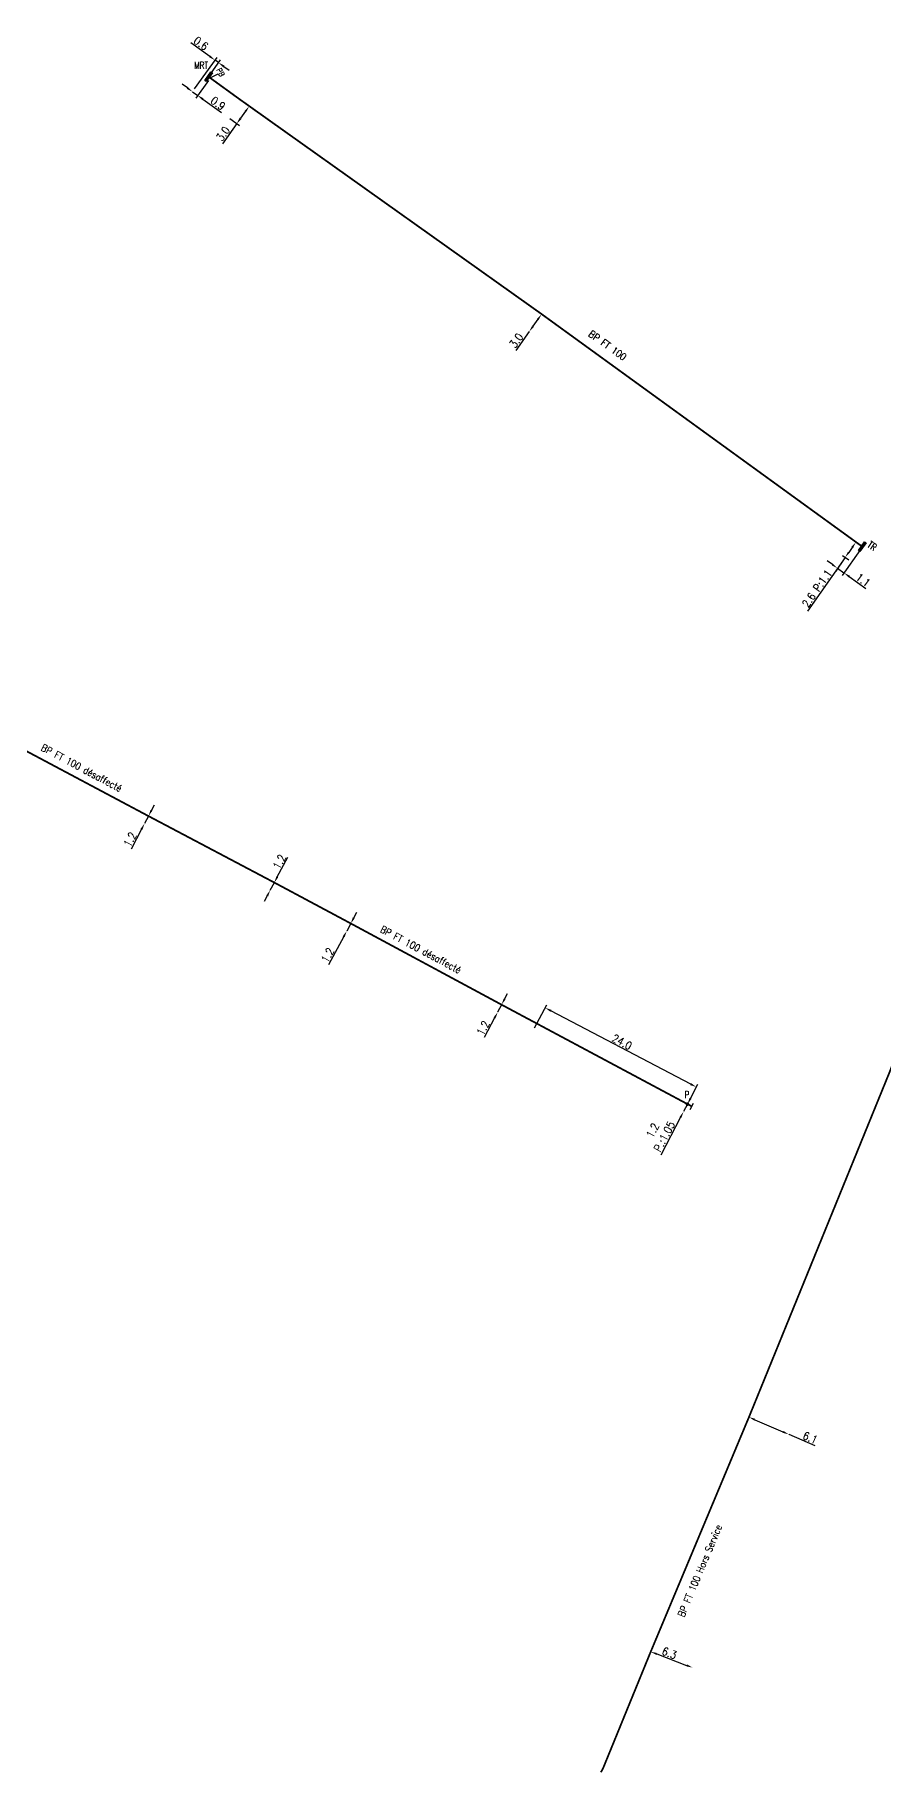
# Model space of a CAD drawing. Header units: millimetres. Extents: x 185000 to 186000, y 127000 to 128000.
# Drawn here: x 185467.7 to 185587, y 126999.9 to 127244.3 of the extents above; entities that cross this region are included whole.
import ezdxf
from ezdxf.enums import TextEntityAlignment as Align

# ---------------------------------------------------------------- set-up
doc = ezdxf.new("R2010")
doc.units = ezdxf.units.MM
doc.header["$PDMODE"] = 34
doc.linetypes.add('L_25_FT', pattern=[2000, 1000, 1000])
doc.layers.get('0').update_dxf_attribs({"linetype": 'CONTINUOUS'})
doc.layers.get('DEFPOINTS').update_dxf_attribs({"linetype": 'CONTINUOUS'})
doc.layers.add('L_908', color=5, linetype='CONTINUOUS')
doc.styles.add('G_ROMANS', font='ROMANS.SHX', dxfattribs={"width": 0.75})
doc.styles.get("Standard").update_dxf_attribs({"font": 'romans.shx', "width": 0.85})
doc.linetypes.add('BP_HS', pattern='A,2,-1,["G",Standard,S=0.85,R=0,X=-0.27,Y=-0.4],-1', length=4)
doc.dimstyles.get("Standard").update_dxf_attribs({"dimtxt": 1.5, "dimasz": 1.2, "dimexe": 0.625, "dimexo": 0.625, "dimgap": 0.25, "dimtad": 1, "dimdec": 1, "dimzin": 0, "dimdsep": 46, "dimtxsty": 'Standard', "dimcen": -0.5, "dimadec": 0, "dimazin": 0, "dimtfac": 1, "dimtdec": 1, "dimtmove": 0, "dimatfit": 3, "dimfxl": 0, "dimtolj": 1, "dimtzin": 0, "dimarcsym": 0})

# ---------------------------------------------------------------- blocks, each defined once
blk = doc.blocks.new('*D258')
at = {"layer": 'DEFPOINTS', "color": 0, "linetype": 'Continuous', "ltscale": 0.5, "transparency": 16777216}
for p in [(185554.33, 127016.96), (185560.22, 127014.72), (185560.22, 127014.72)]:
    blk.add_point(p, dxfattribs=at)
at = {"layer": 'L_908', "color": 0, "linetype": 'Continuous', "lineweight": -2, "ltscale": 0.5, "transparency": 16777216}
blk.add_line((185555.17, 127016.64), (185559.38, 127015.04), dxfattribs=at)
at = {"layer": 'L_908', "color": 0, "linetype": 'Continuous', "ltscale": 0.5, "transparency": 16777216}
for points in [[(185555.22, 127016.78), (185555.12, 127016.5), (185554.33, 127016.96)], [(185559.43, 127015.18), (185559.32, 127014.9), (185560.22, 127014.72)]]:
    blk.add_solid(points, dxfattribs=at)
at = {"layer": 'L_908', "color": 0, "linetype": 'Continuous', "ltscale": 0.5, "transparency": 16777216, "insert": (185556.95, 127016.77), "char_height": 1.125, "attachment_point": 5, "rotation": 339.1638}
blk.add_mtext('\\A1;6.3', dxfattribs=at)
blk = doc.blocks.new('*D259')
at = {"layer": 'DEFPOINTS', "color": 0, "linetype": 'Continuous', "ltscale": 0.5, "transparency": 16777216}
for p in [(185568.14, 127049.94), (185573.74, 127047.52), (185573.74, 127047.52)]:
    blk.add_point(p, dxfattribs=at)
at = {"layer": 'L_908', "color": 0, "linetype": 'Continuous', "lineweight": -2, "ltscale": 0.5, "transparency": 16777216}
for p, q in [((185568.96, 127049.58), (185572.91, 127047.88)), ((185573.74, 127047.52), (185577.4, 127045.94))]:
    blk.add_line(p, q, dxfattribs=at)
at = {"layer": 'L_908', "color": 0, "linetype": 'Continuous', "ltscale": 0.5, "transparency": 16777216}
for points in [[(185569.02, 127049.72), (185568.91, 127049.44), (185568.14, 127049.94)], [(185572.97, 127048.01), (185572.85, 127047.74), (185573.74, 127047.52)]]:
    blk.add_solid(points, dxfattribs=at)
at = {"layer": 'L_908', "color": 0, "linetype": 'Continuous', "ltscale": 0.5, "transparency": 16777216, "insert": (185576.75, 127047.04), "char_height": 1.125, "attachment_point": 5, "rotation": 336.6759}
blk.add_mtext('\\A1;6.1', dxfattribs=at)
blk = doc.blocks.new('*D371')
at = {"layer": 'DEFPOINTS', "color": 0, "linetype": 'Continuous', "transparency": 16777216}
for p in [(185500.84, 127124.03), (185500.84, 127124.03), (185501.41, 127125.09)]:
    blk.add_point(p, dxfattribs=at)
at = {"layer": 'L_908', "color": 0, "linetype": 'Continuous', "lineweight": -2, "transparency": 16777216}
for p, q in [((185501.83, 127125.89), (185503.31, 127128.66)), ((185500.42, 127123.24), (185499.99, 127122.45)), ((185500.84, 127124.03), (185501.41, 127125.09))]:
    blk.add_line(p, q, dxfattribs=at)
at = {"layer": 'L_908', "color": 0, "linetype": 'Continuous', "transparency": 16777216}
for points in [[(185501.7, 127125.96), (185501.96, 127125.82), (185501.41, 127125.09)], [(185500.29, 127123.31), (185500.55, 127123.17), (185500.84, 127124.03)]]:
    blk.add_solid(points, dxfattribs=at)
at = {"layer": 'L_908', "color": 0, "linetype": 'Continuous', "transparency": 16777216, "insert": (185502.12, 127128.02), "char_height": 1.125, "attachment_point": 5, "rotation": 61.8845}
blk.add_mtext('\\A1;1.2', dxfattribs=at)
blk = doc.blocks.new('L_340_07')
at = {"color": 0, "linetype": 'Continuous', "const_width": 0.25, "flags": 128}
blk.add_lwpolyline([(0, 0), (0.35, 0)], dxfattribs=at)
at = {"color": 0, "linetype": 'Continuous', "flags": 128}
blk.add_lwpolyline([(0.35, -0.5), (0.35, 0.5)], dxfattribs=at)
at = {"color": 0, "linetype": 'Continuous', "width": 0.75, "flags": 3}
for tag, p in [('DEF_LEG', (0.72, -3.47)), ('DEF_COUP', (0.72, -5.97)), ('DEF_TYPE', (0.72, -8.47))]:
    blk.add_attdef(tag, text='', height=1.2, dxfattribs=at).set_placement(p, align=Align.MIDDLE)
blk = doc.blocks.new('L_300_12')
at = {"color": 0, "linetype": 'Continuous', "const_width": 0.248, "flags": 128}
blk.add_lwpolyline([(-0.13, 0, 1), (0.13, 0, 1)], format="xyb", close=True, dxfattribs=at)
at = {"linetype": 'Continuous', "style": 'G_ROMANS', "width": 0.75}
blk.add_attdef('P', text='', height=1, dxfattribs=at).set_placement((0, 1.33), align=Align.MIDDLE_CENTER)
at = {"color": 0, "linetype": 'Continuous', "width": 0.75, "flags": 3}
for tag, p in [('DEF_LEG', (0, -5)), ('DEF_COUP', (0, -7.5)), ('DEF_TYPE', (0, -10))]:
    blk.add_attdef(tag, text='', height=1.2, dxfattribs=at).set_placement(p, align=Align.MIDDLE)
blk = doc.blocks.new('*D372')
at = {"layer": 'DEFPOINTS', "color": 0, "linetype": 'Continuous', "transparency": 16777216}
for p in [(185511.59, 127118.28), (185511.59, 127118.28), (185512.16, 127119.34)]:
    blk.add_point(p, dxfattribs=at)
at = {"layer": 'L_908', "color": 0, "linetype": 'Continuous', "lineweight": -2, "transparency": 16777216}
for p, q in [((185512.59, 127120.13), (185513.01, 127120.93)), ((185512.16, 127119.34), (185511.59, 127118.28)), ((185511.17, 127117.49), (185509.04, 127113.54))]:
    blk.add_line(p, q, dxfattribs=at)
at = {"layer": 'L_908', "color": 0, "linetype": 'Continuous', "transparency": 16777216}
for points in [[(185511.03, 127117.56), (185511.3, 127117.42), (185511.59, 127118.28)], [(185512.45, 127120.2), (185512.72, 127120.06), (185512.16, 127119.34)]]:
    blk.add_solid(points, dxfattribs=at)
at = {"layer": 'L_908', "color": 0, "linetype": 'Continuous', "transparency": 16777216, "insert": (185508.91, 127114.88), "char_height": 1.125, "attachment_point": 5, "rotation": 61.7424}
blk.add_mtext('\\A1;1.2', dxfattribs=at)
blk = doc.blocks.new('*D373')
at = {"layer": 'DEFPOINTS', "color": 0, "linetype": 'Continuous', "transparency": 16777216}
for p in [(185532.8, 127106.86), (185532.8, 127106.86), (185533.36, 127107.92)]:
    blk.add_point(p, dxfattribs=at)
at = {"layer": 'L_908', "color": 0, "linetype": 'Continuous', "lineweight": -2, "transparency": 16777216}
for p, q in [((185533.78, 127108.72), (185534.2, 127109.51)), ((185532.37, 127106.07), (185530.9, 127103.3)), ((185533.36, 127107.92), (185532.8, 127106.86))]:
    blk.add_line(p, q, dxfattribs=at)
at = {"layer": 'L_908', "color": 0, "linetype": 'Continuous', "transparency": 16777216}
for points in [[(185533.65, 127108.79), (185533.91, 127108.65), (185533.36, 127107.92)], [(185532.24, 127106.14), (185532.51, 127106), (185532.8, 127106.86)]]:
    blk.add_solid(points, dxfattribs=at)
at = {"layer": 'L_908', "color": 0, "linetype": 'Continuous', "transparency": 16777216, "insert": (185530.76, 127104.64), "char_height": 1.125, "attachment_point": 5, "rotation": 61.9879}
blk.add_mtext('\\A1;1.2', dxfattribs=at)
blk = doc.blocks.new('*D374')
at = {"layer": 'DEFPOINTS', "color": 0, "linetype": 'Continuous', "transparency": 16777216}
for p in [(185539.49, 127107.48), (185537.79, 127104.24), (185559.49, 127093.95)]:
    blk.add_point(p, dxfattribs=at)
at = {"layer": 'L_908', "color": 0, "linetype": 'Continuous', "lineweight": -2, "transparency": 16777216}
for p, q in [((185538.01, 127104.66), (185539.71, 127107.9)), ((185559.95, 127096.76), (185540.29, 127107.06)), ((185559.71, 127094.37), (185560.96, 127096.75))]:
    blk.add_line(p, q, dxfattribs=at)
at = {"layer": 'L_908', "color": 0, "linetype": 'Continuous', "transparency": 16777216}
for points in [[(185540.36, 127107.2), (185540.22, 127106.93), (185539.49, 127107.48)], [(185560.02, 127096.89), (185559.88, 127096.62), (185560.74, 127096.34)]]:
    blk.add_solid(points, dxfattribs=at)
at = {"layer": 'L_908', "color": 0, "linetype": 'Continuous', "transparency": 16777216, "insert": (185550.29, 127102.67), "char_height": 1.125, "attachment_point": 5, "rotation": 332.3307}
blk.add_mtext('\\A1;24.0', dxfattribs=at)
blk = doc.blocks.new('*D375')
at = {"layer": 'DEFPOINTS', "color": 0, "linetype": 'Continuous', "transparency": 16777216}
for p in [(185559.49, 127093.95), (185558.94, 127092.89), (185558.94, 127092.89)]:
    blk.add_point(p, dxfattribs=at)
at = {"layer": 'L_908', "color": 0, "linetype": 'Continuous', "lineweight": -2, "transparency": 16777216}
for p, q in [((185559.49, 127093.95), (185558.94, 127092.89)), ((185559.91, 127094.75), (185560.33, 127095.55)), ((185558.52, 127092.09), (185555.73, 127086.77))]:
    blk.add_line(p, q, dxfattribs=at)
at = {"layer": 'L_908', "color": 0, "linetype": 'Continuous', "transparency": 16777216}
for points in [[(185559.78, 127094.82), (185560.05, 127094.68), (185559.49, 127093.95)], [(185558.39, 127092.16), (185558.65, 127092.02), (185558.94, 127092.89)]]:
    blk.add_solid(points, dxfattribs=at)
at = {"layer": 'L_908', "color": 0, "linetype": 'Continuous', "transparency": 16777216, "insert": (185555.42, 127089.82), "char_height": 1.125, "attachment_point": 5, "rotation": 62.3307}
blk.add_mtext('\\A1;1.2\\PP.:1.05', dxfattribs=at)
blk = doc.blocks.new('*D382')
at = {"layer": 'DEFPOINTS', "color": 0, "linetype": 'Continuous', "transparency": 16777216}
for p in [(185483.15, 127133.38), (185483.15, 127133.38), (185483.71, 127134.44)]:
    blk.add_point(p, dxfattribs=at)
at = {"layer": 'L_908', "color": 0, "linetype": 'Continuous', "lineweight": -2, "transparency": 16777216}
for p, q in [((185484.13, 127135.24), (185484.55, 127136.03)), ((185483.71, 127134.44), (185483.15, 127133.38)), ((185482.73, 127132.58), (185481.27, 127129.8))]:
    blk.add_line(p, q, dxfattribs=at)
at = {"layer": 'L_908', "color": 0, "linetype": 'Continuous', "transparency": 16777216}
for points in [[(185484, 127135.31), (185484.26, 127135.17), (185483.71, 127134.44)], [(185482.6, 127132.65), (185482.86, 127132.51), (185483.15, 127133.38)]]:
    blk.add_solid(points, dxfattribs=at)
at = {"layer": 'L_908', "color": 0, "linetype": 'Continuous', "transparency": 16777216, "insert": (185481.13, 127131.14), "char_height": 1.125, "attachment_point": 5, "rotation": 62.2662}
blk.add_mtext('\\A1;1.2', dxfattribs=at)
blk = doc.blocks.new('L_340_19')
at = {"linetype": 'Continuous'}
blk.add_hatch(color=0, dxfattribs=at).paths.add_polyline_path([(0.12, 0.75), (-0.12, 0.75), (-0.12, -0.75), (0.12, -0.75)])
at = {"color": 0, "linetype": 'Continuous'}
blk.add_lwpolyline([(-0.12, 0.75), (0.12, 0.75), (0.12, -0.75), (-0.12, -0.75)], close=True, dxfattribs=at)
at = {"color": 0, "linetype": 'Continuous', "width": 0.75}
for tag, height, flags, p in [('TR', 1, 8, (0, 1.98)), ('DEF_LEG', 1.2, 3, (0, -5)), ('DEF_COUP', 1.2, 3, (0, -7.5)), ('DEF_TYPE', 1.2, 3, (0, -10))]:
    blk.add_attdef(tag, text='', height=height, dxfattribs=dict(at, flags=flags)).set_placement(p, align=Align.MIDDLE)
blk = doc.blocks.new('L_340_13')
at = {"color": 0, "linetype": 'Continuous', "flags": 128}
blk.add_lwpolyline([(0, 0), (0, 1.25)], dxfattribs=at)
at = {"color": 0, "linetype": 'Continuous', "style": 'G_ROMANS', "width": 0.75}
blk.add_text('PB', height=0.75, dxfattribs=at).set_placement((0, 1.66), align=Align.MIDDLE)
at = {"color": 0, "linetype": 'Continuous', "width": 0.75, "flags": 3}
for tag, p in [('DEF_LEG', (0, -10)), ('DEF_COUP', (0, -12.5)), ('DEF_TYPE', (0, -15))]:
    blk.add_attdef(tag, text='', height=1.2, dxfattribs=at).set_placement(p, align=Align.MIDDLE)
blk = doc.blocks.new('L_340_17')
at = {"linetype": 'Continuous'}
blk.add_hatch(color=0, dxfattribs=at).paths.add_polyline_path([(0.125, 0.75), (-0.125, 0.75), (-0.125, -0.75), (0.125, -0.75)])
at = {"color": 0, "linetype": 'Continuous'}
blk.add_lwpolyline([(-0.125, 0.75), (0.125, 0.75), (0.125, -0.75), (-0.125, -0.75)], close=True, dxfattribs=at)
at = {"color": 0, "linetype": 'Continuous', "width": 0.75}
for tag, height, flags, p in [('MRT', 1, 8, (0, 2.5)), ('DEF_LEG', 1.2, 3, (0, -5)), ('DEF_COUP', 1.2, 3, (0, -7.5)), ('DEF_TYPE', 1.2, 3, (0, -10))]:
    blk.add_attdef(tag, text='', height=height, dxfattribs=dict(at, flags=flags)).set_placement(p, align=Align.MIDDLE)
blk = doc.blocks.new('*D428')
at = {"layer": 'DEFPOINTS', "color": 0, "linetype": 'Continuous', "transparency": 16777216}
for p in [(185584.07, 127172.32), (185581.65, 127170.78), (185582.55, 127170.15)]:
    blk.add_point(p, dxfattribs=at)
at = {"layer": 'L_908', "color": 0, "linetype": 'Continuous', "lineweight": -2, "transparency": 16777216}
for p, q in [((185582.66, 127172.21), (185582.17, 127171.51)), ((185583.69, 127172.58), (185582.79, 127173.21)), ((185581.65, 127170.78), (185576.38, 127163.24)), ((185582.17, 127170.41), (185581.27, 127171.04))]:
    blk.add_line(p, q, dxfattribs=at)
at = {"layer": 'L_908', "color": 0, "linetype": 'Continuous', "transparency": 16777216}
for points in [[(185582.53, 127172.29), (185582.78, 127172.12), (185583.17, 127172.95)], [(185582.05, 127171.6), (185582.29, 127171.43), (185581.65, 127170.78)]]:
    blk.add_solid(points, dxfattribs=at)
at = {"layer": 'L_908', "color": 0, "linetype": 'Continuous', "transparency": 16777216, "insert": (185577.7, 127166.44), "char_height": 1.125, "attachment_point": 5, "rotation": 55.0229}
blk.add_mtext('\\A1;2.6 P:1.1', dxfattribs=at)
blk = doc.blocks.new('*D429')
at = {"layer": 'DEFPOINTS', "color": 0, "linetype": 'Continuous', "transparency": 16777216}
for p in [(185584.07, 127172.32), (185581.71, 127170.86), (185580.6, 127169.28)]:
    blk.add_point(p, dxfattribs=at)
at = {"layer": 'L_908', "color": 0, "linetype": 'Continuous', "lineweight": -2, "transparency": 16777216}
for p, q in [((185583.8, 127171.93), (185581.23, 127168.25)), ((185579.87, 127169.8), (185579.14, 127170.32)), ((185581.44, 127170.47), (185580.34, 127168.89)), ((185580.6, 127169.28), (185581.5, 127168.64)), ((185582.23, 127168.12), (185584.57, 127166.45))]:
    blk.add_line(p, q, dxfattribs=at)
at = {"layer": 'L_908', "color": 0, "linetype": 'Continuous', "transparency": 16777216}
for points in [[(185579.96, 127169.92), (185579.79, 127169.68), (185580.6, 127169.28)], [(185582.32, 127168.24), (185582.15, 127167.99), (185581.5, 127168.64)]]:
    blk.add_solid(points, dxfattribs=at)
at = {"layer": 'L_908', "color": 0, "linetype": 'Continuous', "transparency": 16777216, "insert": (185584.2, 127167.63), "char_height": 1.125, "attachment_point": 5, "rotation": 324.4996}
blk.add_mtext('\\A1;1.1', dxfattribs=at)
blk = doc.blocks.new('*D430')
at = {"layer": 'DEFPOINTS', "color": 0, "linetype": 'Continuous', "transparency": 16777216}
for p in [(185538.99, 127205.01), (185537.25, 127202.57), (185537.25, 127202.57)]:
    blk.add_point(p, dxfattribs=at)
at = {"layer": 'L_908', "color": 0, "linetype": 'Continuous', "lineweight": -2, "transparency": 16777216}
for p, q in [((185538.47, 127204.28), (185537.77, 127203.3)), ((185537.25, 127202.57), (185535.34, 127199.9))]:
    blk.add_line(p, q, dxfattribs=at)
at = {"layer": 'L_908', "color": 0, "linetype": 'Continuous', "transparency": 16777216}
for points in [[(185538.34, 127204.36), (185538.59, 127204.19), (185538.99, 127205.01)], [(185537.65, 127203.39), (185537.89, 127203.21), (185537.25, 127202.57)]]:
    blk.add_solid(points, dxfattribs=at)
at = {"layer": 'L_908', "color": 0, "linetype": 'Continuous', "transparency": 16777216, "insert": (185535.42, 127201.3), "char_height": 1.125, "attachment_point": 5, "rotation": 54.5073}
blk.add_mtext('\\A1;3.0', dxfattribs=at)
blk = doc.blocks.new('*D431')
at = {"layer": 'DEFPOINTS', "color": 0, "linetype": 'Continuous', "transparency": 16777216}
for p in [(185493.09, 127240.71), (185492.16, 127238.38), (185489.91, 127236.28)]:
    blk.add_point(p, dxfattribs=at)
at = {"layer": 'L_908', "color": 0, "linetype": 'Continuous', "lineweight": -2, "transparency": 16777216}
for p, q in [((185492.36, 127241.23), (185489.69, 127243.14)), ((185490.18, 127236.66), (185493.36, 127241.09)), ((185492.43, 127238.76), (185493.85, 127240.74)), ((185493.58, 127240.36), (185493.09, 127240.71)), ((185494.31, 127239.83), (185495.04, 127239.31))]:
    blk.add_line(p, q, dxfattribs=at)
at = {"layer": 'L_908', "color": 0, "linetype": 'Continuous', "transparency": 16777216}
for points in [[(185492.44, 127241.35), (185492.27, 127241.11), (185493.09, 127240.71)], [(185494.39, 127239.95), (185494.22, 127239.71), (185493.58, 127240.36)]]:
    blk.add_solid(points, dxfattribs=at)
at = {"layer": 'L_908', "color": 0, "linetype": 'Continuous', "transparency": 16777216, "insert": (185491.1, 127243.06), "char_height": 1.125, "attachment_point": 5, "rotation": 324.3034}
blk.add_mtext('\\A1;0.6', dxfattribs=at)
blk = doc.blocks.new('*D432')
at = {"layer": 'DEFPOINTS', "color": 0, "linetype": 'Continuous', "transparency": 16777216}
for p in [(185496.52, 127235.22), (185494.78, 127232.77), (185496.14, 127231.81)]:
    blk.add_point(p, dxfattribs=at)
at = {"layer": 'L_908', "color": 0, "linetype": 'Continuous', "lineweight": -2, "transparency": 16777216}
for p, q in [((185497.36, 127233.52), (185496.67, 127232.54)), ((185496.91, 127234.95), (185498.27, 127233.98)), ((185496.14, 127231.81), (185494.12, 127228.96)), ((185495.17, 127232.5), (185496.53, 127231.54))]:
    blk.add_line(p, q, dxfattribs=at)
at = {"layer": 'L_908', "color": 0, "linetype": 'Continuous', "transparency": 16777216}
for points in [[(185497.24, 127233.6), (185497.48, 127233.43), (185497.88, 127234.25)], [(185496.54, 127232.63), (185496.79, 127232.45), (185496.14, 127231.81)]]:
    blk.add_solid(points, dxfattribs=at)
at = {"layer": 'L_908', "color": 0, "linetype": 'Continuous', "transparency": 16777216, "insert": (185494.2, 127230.36), "char_height": 1.125, "attachment_point": 5, "rotation": 54.5457}
blk.add_mtext('\\A1;3.0', dxfattribs=at)
blk = doc.blocks.new('*D433')
at = {"layer": 'DEFPOINTS', "color": 0, "linetype": 'Continuous', "transparency": 16777216}
for p in [(185492.4, 127238.21), (185489.91, 127236.28), (185489.91, 127236.27)]:
    blk.add_point(p, dxfattribs=at)
at = {"layer": 'L_908', "color": 0, "linetype": 'Continuous', "lineweight": -2, "transparency": 16777216}
for p, q in [((185492.13, 127237.83), (185490.37, 127235.37)), ((185489.18, 127236.8), (185488.45, 127237.32)), ((185489.64, 127235.89), (185489.64, 127235.89)), ((185489.91, 127236.27), (185490.64, 127235.75)), ((185491.37, 127235.22), (185494, 127233.34))]:
    blk.add_line(p, q, dxfattribs=at)
at = {"layer": 'L_908', "color": 0, "linetype": 'Continuous', "transparency": 16777216}
for points in [[(185489.27, 127236.92), (185489.09, 127236.68), (185489.91, 127236.27)], [(185491.46, 127235.35), (185491.28, 127235.1), (185490.64, 127235.75)]]:
    blk.add_solid(points, dxfattribs=at)
at = {"layer": 'L_908', "color": 0, "linetype": 'Continuous', "transparency": 16777216, "insert": (185493.49, 127234.63), "char_height": 1.125, "attachment_point": 5, "rotation": 324.3597}
blk.add_mtext('\\A1;0.9', dxfattribs=at)

msp = doc.modelspace()

# ---------------------------------------------------------------- linework, layer by layer
at = {"layer": 'L_908', "linetype": 'BP_HS', "const_width": 0.25}
for points in [[(185492.16, 127238.38), (185496.52, 127235.22), (185538.99, 127205.01), (185584.07, 127172.32)], [(185547.32, 127000), (185547.65, 127000.62), (185554.33, 127016.96), (185568.14, 127049.94), (185587.96, 127098.56), (185594.1, 127114.68), (185601.71, 127134.96), (185605.63, 127145.46), (185608.64, 127153.44), (185609.44, 127155.62), (185611.89, 127162.31)]]:
    msp.add_lwpolyline(points, dxfattribs=at)
at = {"layer": 'L_908', "linetype": 'BP_HS', "const_width": 0.25, "flags": 128}
msp.add_lwpolyline([(185458.19, 127148.09), (185465.47, 127144.15), (185483.71, 127134.44), (185501.41, 127125.09), (185512.16, 127119.34), (185533.36, 127107.92), (185559.49, 127093.95), (185559.8, 127093.79)], dxfattribs=at)

# ---------------------------------------------------------------- block references
at = {"layer": 'L_908'}
ref = msp.add_blockref('L_340_17', (185492.16, 127238.38), dxfattribs=dict(at, rotation=144.3596843710335))
ref.add_attrib('MRT', 'MRT', dxfattribs={"layer": '0', "color": 0, "linetype": 'Continuous', "height": 1, "style": 'G_ROMANS', "width": 0.75, "flags": 8}).set_placement((185491.12, 127239.98), align=Align.MIDDLE)
for name, p, rotation in [('L_340_13', (185492.4, 127238.21), 298.6866051165087), ('L_340_07', (185559.8, 127093.79), 331.8753499900148)]:
    msp.add_blockref(name, p, dxfattribs=dict(at, rotation=rotation))
ref = msp.add_blockref('L_340_19', (185584.07, 127172.32), dxfattribs=dict(at, rotation=325.0229280186562))
ref.add_attrib('TR', 'TR', dxfattribs={"layer": '0', "color": 0, "linetype": 'Continuous', "height": 1, "rotation": 325.0229, "width": 0.75, "flags": 8}).set_placement((185585.46, 127172.42), align=Align.MIDDLE)
ref = msp.add_blockref('L_300_12', (185559.49, 127093.95), dxfattribs=dict(at, rotation=3.422056621396408))
ref.add_attrib('P', 'P', dxfattribs={"layer": '0', "linetype": 'Continuous', "height": 1, "style": 'G_ROMANS', "width": 0.75}).set_placement((185559.41, 127095.28), align=Align.MIDDLE_CENTER)

# ---------------------------------------------------------------- texts
at = {"layer": 'L_908', "linetype": 'BP_HS', "width": 0.85}
msp.add_text('BP FT 100 Hors Service', height=1, rotation=67.3242, dxfattribs=at).set_placement((185559.02, 127021.74))
at = {"layer": 'L_908', "linetype": 'L_25_FT', "insert": (185548.26, 127200.61), "char_height": 1, "attachment_point": 5, "rotation": 324.247}
msp.add_mtext('BP FT 100', dxfattribs=at)
at = {"layer": 'L_908', "linetype": 'BP_HS', "char_height": 1, "attachment_point": 5, "rotation": 331.9461}
for insert in [(185474.32, 127141.21), (185522, 127115.67)]:
    msp.add_mtext('BP FT 100 désaffecté', dxfattribs=dict(at, insert=insert))

# ---------------------------------------------------------------- dimensions: what is measured, and where the dimension line sits
at = {"layer": 'L_908', "linetype": 'Continuous'}
for base, p1, p2, angle, picture, middle in [((185493.09, 127240.71), (185492.16, 127238.38), (185489.91, 127236.28), 324.3034, '*D431', (185490.66, 127242.45)), ((185489.91, 127236.27), (185492.4, 127238.21), (185489.91, 127236.28), 324.3597, '*D433', (185493.05, 127234.02)), ((185496.14, 127231.81), (185496.52, 127235.22), (185494.78, 127232.77), 54.5457, '*D432', (185494.81, 127229.93)), ((185537.25, 127202.57), (185538.99, 127205.01), (185537.25, 127202.57), 54.5073, '*D430', (185536.03, 127200.86)), ((185580.6, 127169.28), (185584.07, 127172.32), (185581.71, 127170.86), 324.4996, '*D429', (185583.77, 127167.02)), ((185483.15, 127133.38), (185483.71, 127134.44), (185483.15, 127133.38), 62.2662, '*D382', (185481.79, 127130.79)), ((185500.84, 127124.03), (185501.41, 127125.09), (185500.84, 127124.03), 61.8845, '*D371', (185502.78, 127127.67)), ((185511.59, 127118.28), (185512.16, 127119.34), (185511.59, 127118.28), 61.7424, '*D372', (185509.57, 127114.53)), ((185532.8, 127106.86), (185533.36, 127107.92), (185532.8, 127106.86), 61.9879, '*D373', (185531.42, 127104.29)), ((185539.49, 127107.48), (185559.49, 127093.95), (185537.79, 127104.24), 332.3307, '*D374', (185549.94, 127102))]:
    dim = msp.add_linear_dim(base=base, p1=p1, p2=p2, angle=angle, dimstyle='Standard', override={"dimscale": 0.75}, dxfattribs=at)
    dim.commit()
    dim.dimension.update_dxf_attribs({"geometry": picture, "text_midpoint": middle, "dimtype": 160})
for base, p1, p2, angle, text, picture, middle in [((185581.65, 127170.78), (185584.07, 127172.32), (185582.55, 127170.15), 55.0229, '<> P:1.1', '*D428', (185578.32, 127166.01)), ((185558.94, 127092.89), (185559.49, 127093.95), (185558.94, 127092.89), 62.3307, '<>\\PP.:1.05', '*D375', (185556.91, 127089.03))]:
    dim = msp.add_linear_dim(base=base, p1=p1, p2=p2, angle=angle, text=text, dimstyle='Standard', override={"dimscale": 0.75}, dxfattribs=at)
    dim.commit()
    dim.dimension.update_dxf_attribs({"geometry": picture, "text_midpoint": middle, "dimtype": 160})
at = {"layer": 'L_908', "linetype": 'Continuous', "ltscale": 0.5}
for base, p1, p2, angle, picture, middle in [((185573.74, 127047.52), (185568.14, 127049.94), (185573.74, 127047.52), 156.6759, '*D259', (185576.46, 127046.35)), ((185560.22, 127014.72), (185554.33, 127016.96), (185560.22, 127014.72), 159.1638, '*D258', (185556.68, 127016.07))]:
    dim = msp.add_linear_dim(base=base, p1=p1, p2=p2, angle=angle, dimstyle='Standard', override={"dimscale": 0.75}, dxfattribs=at)
    dim.commit()
    dim.dimension.update_dxf_attribs({"geometry": picture, "text_midpoint": middle, "dimtype": 160})

doc.saveas('drawing.dxf')
